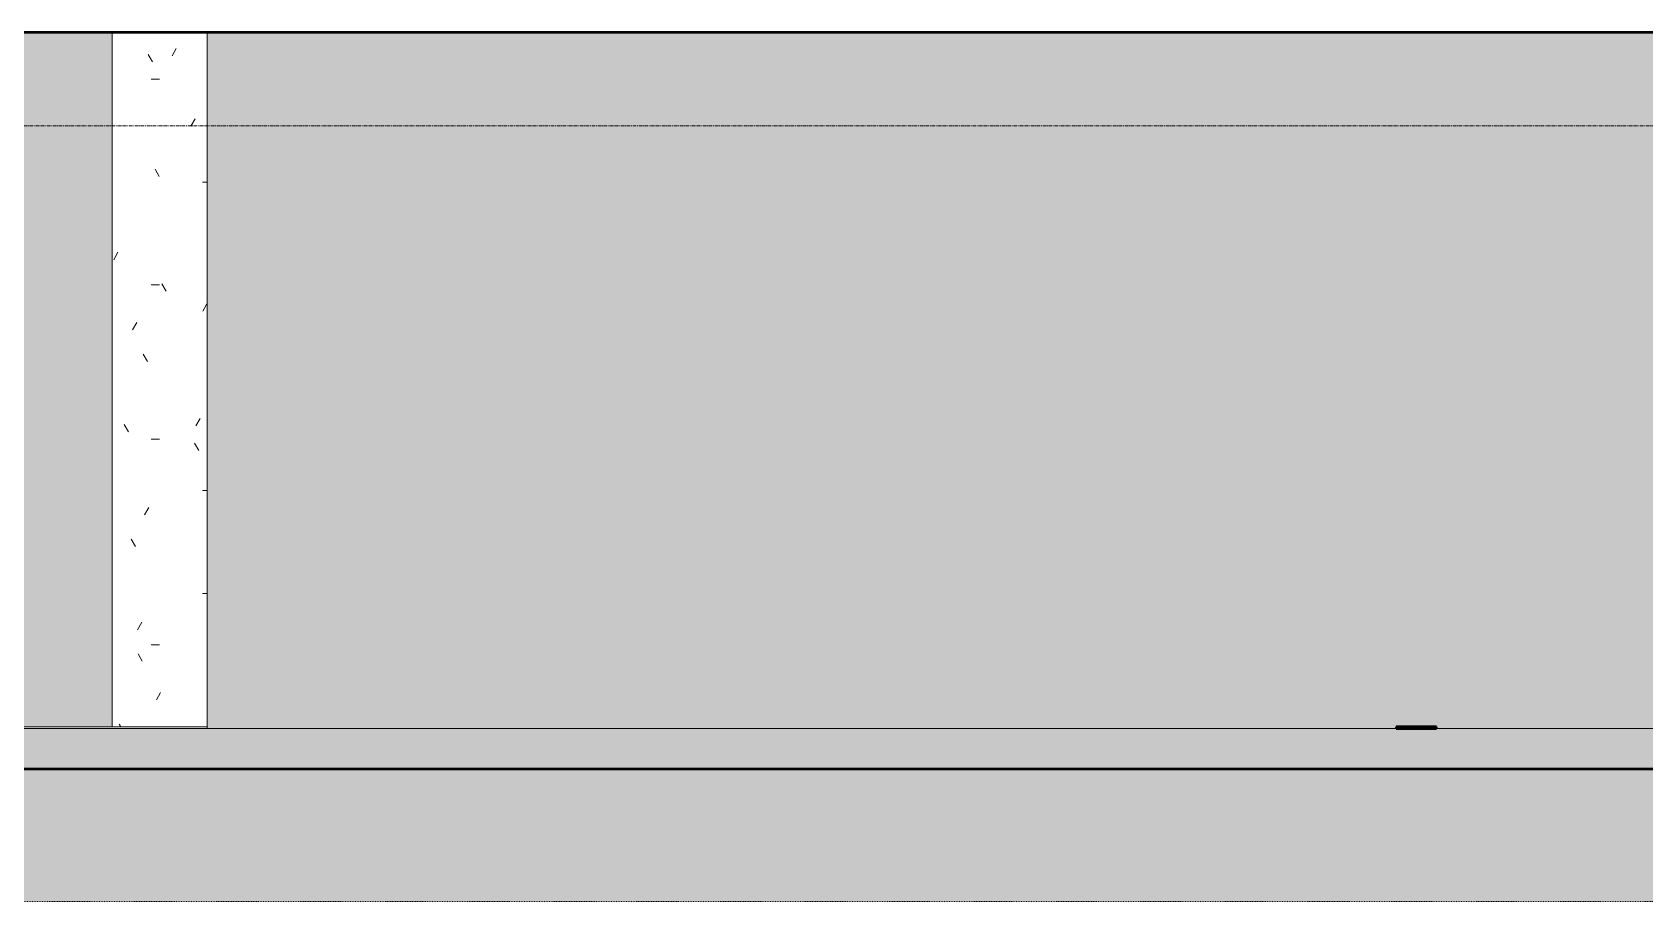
# Model space of a CAD drawing. Header units: inches. Extents: x -4169 to 1533, y -251 to 585.
# Drawn here: x 105.2 to 346.1, y -145.9 to -16 of the extents above; entities that cross this region are included whole.
import ezdxf

# ---------------------------------------------------------------- set-up
doc = ezdxf.new("R2010")
doc.units = ezdxf.units.IN
doc.header["$MEASUREMENT"] = 0
doc.linetypes.add('Aligning Line 1_8_', pattern=[0.25, 0.125, -0.125])
doc.linetypes.add('Grid Line 1_2_', pattern=[0.875, 0.5, -0.125, 0.125, -0.125])
for name, color, linetype, lineweight in [('0-4', 10, 'Continuous', 5), ('0-5', 10, 'Continuous', 13), ('A-FLOR-1', 250, 'Continuous', 50), ('A-FLOR-LEVL-1', 51, 'Grid Line 1_2_', 9), ('A-GENM-1', 250, 'Continuous', 50), ('A-GENM-2', 7, 'Continuous', 9), ('C-BLDG-PADS-1', 8, 'Continuous', 9), ('C-BLDG-PADS-2', 10, 'Continuous', 13), ('C-TOPO', 7, 'Continuous', 9), ('C-TOPO-1', 250, 'Continuous', 50), ('G-ANNO-SYMB', 111, 'Aligning Line 1_8_', 9), ('S-COLS', 52, 'Continuous', 9), ('S-FNDN', 32, 'Continuous', 13)]:
    doc.layers.add(name, color=color, linetype=linetype, lineweight=lineweight)
doc.layers.add('A-AREA-PATT-1', color=7, linetype='Continuous', lineweight=9, transparency=1)

# ---------------------------------------------------------------- blocks, each defined once
blk = doc.blocks.new('Parking_Stall_Multiple - STANDARD-1627286-BUILDING ELEVATION - SOUTH')
at = {"layer": 'A-GENM-1'}
for p, q in [((11364.06, -119.75), (11361.06, -119.75)), ((11361.06, -119.75), (11361.06, -120)), ((11361.06, -120), (11364.06, -120)), ((11364.06, -120), (11364.06, -119.75))]:
    blk.add_line(p, q, dxfattribs=at)
blk = doc.blocks.new('Parking_Stall_Multiple - STANDARD-1653908-BUILDING ELEVATION - SOUTH')
at = {"layer": 'A-GENM-1'}
for p, q in [((11361.06, -119.75), (11358.06, -119.75)), ((11358.06, -119.75), (11358.06, -120)), ((11358.06, -120), (11361.06, -120)), ((11361.06, -120), (11361.06, -119.75))]:
    blk.add_line(p, q, dxfattribs=at)
at = {"layer": 'A-GENM-2'}
for p, q in [((11151.06, -119.75), (11180.39, -119.75)), ((11151.06, -120), (11151.06, -119.75))]:
    blk.add_line(p, q, dxfattribs=at)
blk = doc.blocks.new('CTR - 2nd Phase_rvt-2-BUILDING ELEVATION - SOUTH')
at = {"layer": 'A-AREA-PATT-1'}
h = blk.add_hatch(color=256, dxfattribs=at)
h.paths.add_polyline_path([(9901.19, -120), (10665.06, -120), (10665.06, -119.75), (10668.06, -119.75), (10668.06, -120), (11151.06, -120), (11151.06, -119.75), (11166.19, -119.75), (11166.19, -16), (9901.19, -16), (9901.19, -61.77)], flags=0)
h.paths.add_polyline_path([(11838.19, -120), (11838.19, -16), (11180.39, -16), (11180.39, -120), (11358.06, -120), (11358.06, -119.75), (11364.06, -119.75), (11364.06, -120), (11786.18, -120), (11786.18, -32), (11826.18, -32), (11826.18, -120)], flags=0)
h.paths.add_polyline_path([(12077.19, -120), (12077.19, -16), (11856.19, -16), (11856.19, -119.75), (11873.59, -119.75), (11873.59, -120), (12054.06, -120), (12054.06, -119.75), (12057.06, -119.75), (12057.06, -120)], flags=0)
at = {"layer": 'A-FLOR-1'}
blk.add_line((9901.19, -16), (12077.19, -16), dxfattribs=at)
at = {"layer": 'A-FLOR-LEVL-1'}
for p, q in [((9609.49, -30), (12558.48, -30)), ((9609.49, -120), (12558.48, -120))]:
    blk.add_line(p, q, dxfattribs=at)
at = {"layer": '0-5'}
for name in ['Parking_Stall_Multiple - STANDARD-1653908-BUILDING ELEVATION - SOUTH', 'Parking_Stall_Multiple - STANDARD-1627286-BUILDING ELEVATION - SOUTH']:
    blk.add_blockref(name, (0, 0), dxfattribs=at)
blk = doc.blocks.new('CTR  - Topography_rvt-2-BUILDING ELEVATION - SOUTH')
at = {"layer": 'C-BLDG-PADS-1'}
h = blk.add_hatch(dxfattribs=at)
h.set_pattern_fill('FP_28', color=256, style=0, pattern_type=2)
h.set_pattern_definition([(50, (0, 0), (27.5427, -2.40992), [2.88, -31.68]), (355, (0, 0), (-5.327844, 28.884266), [2.304, -25.344]), (100.451, (2.295, -0.2), (22.215316, 26.47393), [2.448, -26.924]), (46.184, (0, 7.68), (40.98187, -6.35642), [4.32, -47.52]), (96.636, (3.415, 7.15), (35.89075, 37.40619), [3.671, -40.386]), (351.184, (0, 7.68), (35.89097, 37.40622), [3.456, -38.016]), (21, (3.84, 5.76), (22.921036, -15.46073), [2.88, -31.68]), (326, (3.84, 5.76), (9.34353, 27.84574), [2.304, -25.344]), (71.451, (5.75, 4.472), (32.26477, 12.38442), [2.448, -26.924]), (37.5, (0, 0), (0.466855, 12.782707), [1.267, -23.77, 1.267, -24.461, -25.44]), (37.5, (0, 0), (0.466855, 12.782707), [-50.765, 1.267, -24.173]), (7.5, (0, 0), (10.10159, 15.14509), [1.267, -13.402, 1.267, -23.194, -9.696]), (7.5, (0, 0), (10.10159, 15.14509), [-39.13, 1.267, -8.429]), (327.5, (-8.563, 0), (20.499161, -0.86578), [1.267, -8.333, 1.267, -28.685, -39.744]), (327.5, (-8.563, 0), (20.499161, -0.86578), [-39.552, 1.267, -38.477]), (317.5, (-12.403, 0), (22.39478, 3.844288), [1.267, -11.213, 1.267, -18.624, -28.224]), (317.5, (-12.403, 0), (22.39478, 3.844288), [-32.371, 1.267, -26.957])])
h.paths.add_polyline_path([(12031.23, -126), (12087.19, -126), (12087.19, -120), (9891.19, -120), (9891.19, -126), (11945.12, -126)], flags=0)
at = {"layer": 'C-TOPO'}
h = blk.add_hatch(dxfattribs=at)
h.set_pattern_fill('FP_47', color=256, style=0, pattern_type=2)
h.set_pattern_definition([(0, (0, 0), (24, 24), [24, -24]), (0, (0, 9), (24, 24), [24, -24]), (0, (0, 18), (24, 24), [24, -24]), (90, (3, 21), (-24, 24), [24, -24]), (90, (12, 21), (-24, 24), [24, -24]), (90, (21, 21), (-24, 24), [24, -24])])
h.paths.add_polyline_path([(11084.01, -145.87), (12087.19, -145.87), (12087.19, -126.01), (9891.19, -126.01), (9891.19, -145.87), (10997.9, -145.87)], flags=0)
at = {"layer": 'A-FLOR-LEVL-1'}
blk.add_line((9609.49, -120), (12558.48, -120), dxfattribs=at)
at = {"layer": 'C-BLDG-PADS-2'}
for p, q in [((12087.19, -120), (9891.19, -120)), ((9891.19, -126), (12087.19, -126))]:
    blk.add_line(p, q, dxfattribs=at)
at = {"layer": 'C-TOPO'}
blk.add_line((12079.87, -126.01), (9891.19, -126.01), dxfattribs=at)
at = {"layer": 'C-TOPO-1'}
blk.add_line((9891.19, -126.01), (12079.87, -126.01), dxfattribs=at)
blk = doc.blocks.new('CTR - 1st Phase - Common Walls_rvt-2-BUILDING ELEVATION - SOUTH')
at = {"layer": 'A-FLOR-LEVL-1'}
for p, q in [((9609.49, -30), (12558.48, -30)), ((9609.49, -120), (12558.48, -120))]:
    blk.add_line(p, q, dxfattribs=at)
blk = doc.blocks.new('Concrete-Rectangular-Column - ONE-V17-BUILDING ELEVATION - SOUTH')
at = {"layer": 'S-COLS'}
h = blk.add_hatch(dxfattribs=at)
h.set_pattern_fill('FP_27', color=256, style=0, pattern_type=2)
h.set_pattern_definition([(0, (0, 0), (30.72, 7.68), [1.267, -21.773, 1.267, -21.773, -122.88]), (0, (0, 0), (30.72, 7.68), [-46.08, 1.267, -44.813, 1.267, -21.773, -53.76]), (0, (0, 0), (30.72, 7.68), [-115.2, 1.267, -14.093, 1.267, -37.133]), (120, (11.52, 3.84), (-22.011075, 22.7643004), [1.267, -21.773, 1.267, -21.773, -122.88]), (120, (11.52, 3.84), (-22.011075, 22.7643004), [-46.08, 1.267, -44.813, 1.267, -21.773, -53.76]), (120, (11.52, 3.84), (-22.011075, 22.7643004), [-115.2, 1.267, -14.093, 1.267, -37.133]), (240, (15.36, 19.2), (-8.708925, -30.4443004), [1.267, -21.773, 1.267, -21.773, -122.88]), (240, (15.36, 19.2), (-8.708925, -30.4443004), [-46.08, 1.267, -44.813, 1.267, -21.773, -53.76]), (240, (15.36, 19.2), (-8.708925, -30.4443004), [-115.2, 1.267, -14.093, 1.267, -37.133])])
h.paths.add_polyline_path([(11180.39, -119.75), (11180.39, -16), (11166.19, -16), (11166.19, -119.75), (11170.12, -119.75)], flags=0)
blk.add_line((11166.19, -16), (11166.19, -119.75), dxfattribs=at)

msp = doc.modelspace()

# ---------------------------------------------------------------- linework, layer by layer
at = {"layer": 'G-ANNO-SYMB'}
msp.add_line((-1342.87, -145.84), (1412.67, -145.84), dxfattribs=at)
at = {"layer": 'S-FNDN'}
msp.add_line((131.28, -16), (131.28, -120), dxfattribs=at)

# ---------------------------------------------------------------- block references
at = {"layer": '0-4'}
for name in ['CTR - 2nd Phase_rvt-2-BUILDING ELEVATION - SOUTH', 'CTR - 1st Phase - Common Walls_rvt-2-BUILDING ELEVATION - SOUTH', 'CTR  - Topography_rvt-2-BUILDING ELEVATION - SOUTH']:
    msp.add_blockref(name, (-11049.11, 0), dxfattribs=at)
at = {"layer": 'S-COLS'}
msp.add_blockref('Concrete-Rectangular-Column - ONE-V17-BUILDING ELEVATION - SOUTH', (-11049.11, 0), dxfattribs=at)

doc.saveas('drawing.dxf')
